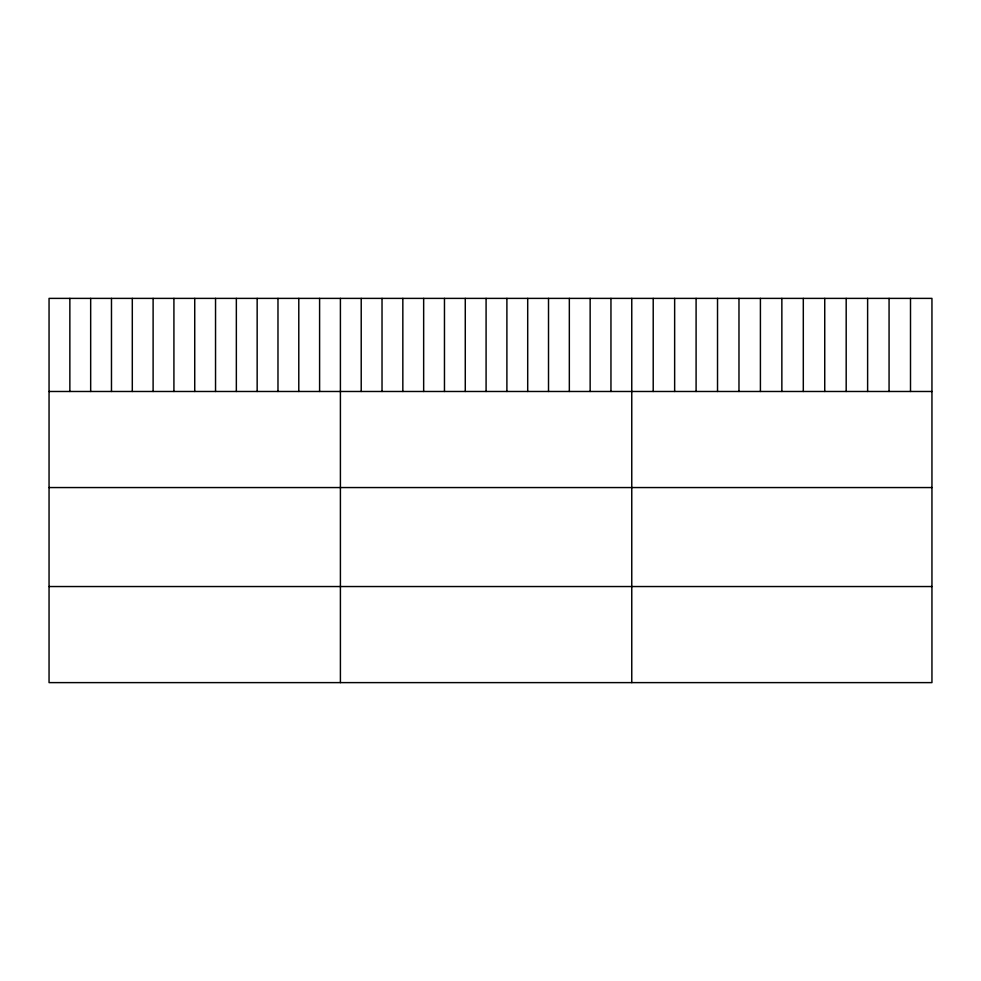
<?xml version="1.0" encoding="UTF-8"?>
<svg xmlns="http://www.w3.org/2000/svg" width="981" height="981" viewBox="0 0 981 981"><rect width="100%" height="100%" fill="white"/><g stroke="black" fill="none" stroke-linecap="round" stroke-linejoin="round"><path stroke-width="1.47" d="M931.95 391.48L931.95 682.617L49.05 682.617L49.05 298.383L931.95 298.383L931.95 391.48L49.05 391.48M49.05 487.557L931.95 487.557M49.05 586.54L931.95 586.54M910.503 298.383L910.503 391.48M889.068 298.383L889.068 391.48M867.621 298.383L867.621 391.48M846.186 298.383L846.186 391.48M824.739 298.383L824.739 391.48M803.304 298.383L803.304 391.48M781.857 298.383L781.857 391.48M760.41 298.383L760.41 391.48M738.975 298.383L738.975 391.48M717.528 298.383L717.528 391.48M696.093 298.383L696.093 391.48M674.646 298.383L674.646 391.48M653.211 298.383L653.211 391.48M631.764 298.383L631.764 682.617M610.955 298.383L610.955 391.48M590.145 298.383L590.145 391.48M569.336 298.383L569.336 391.48M548.514 298.383L548.514 391.48M527.704 298.383L527.704 391.48M506.895 298.383L506.895 391.48M486.086 298.383L486.086 391.48M465.276 298.383L465.276 391.48M444.467 298.383L444.467 391.48M423.657 298.383L423.657 391.48M402.835 298.383L402.835 391.48M382.026 298.383L382.026 391.48M361.216 298.383L361.216 391.48M340.407 298.383L340.407 682.617M319.598 298.383L319.598 391.48M298.788 298.383L298.788 391.48M277.979 298.383L277.979 391.48M257.157 298.383L257.157 391.48M236.347 298.383L236.347 391.48M215.538 298.383L215.538 391.48M194.729 298.383L194.729 391.48M173.919 298.383L173.919 391.48M153.11 298.383L153.11 391.48M132.3 298.383L132.3 391.48M111.478 298.383L111.478 391.48M90.669 298.383L90.669 391.48M69.859 298.383L69.859 391.48"/></g></svg>
